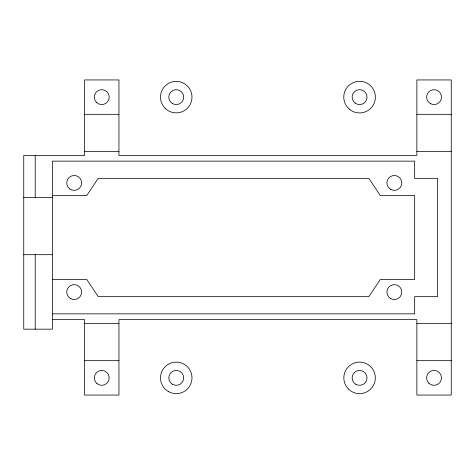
<?xml version="1.0" encoding="UTF-8"?>
<svg xmlns="http://www.w3.org/2000/svg" width="475" height="475" viewBox="0 0 475 475"><rect width="100%" height="100%" fill="white"/><g stroke="black" fill="none" stroke-linecap="round" stroke-linejoin="round"><path stroke-width="0.71" d="M84.568 114.321L118.946 114.321M416.872 114.321L451.25 114.321M84.568 151.561L118.946 151.561M416.872 151.561L451.25 151.561M52.398 195.522L86.771 195.522L98.23 178.333L368.832 178.333L380.291 195.522L414.669 195.522L414.669 279.478L380.291 279.478L368.832 296.667L98.23 296.667L86.771 279.478L52.398 279.478M23.75 197.392L52.398 197.392M23.75 254.689L52.398 254.689M52.398 313.856L414.669 313.856L414.669 296.667L437.588 296.667L437.588 178.333L414.669 178.333L414.669 161.144L52.398 161.144L52.398 329.169L23.75 329.169L23.75 155.414L84.568 155.414L84.568 79.942L118.946 79.942L118.946 155.414L416.872 155.414L416.872 79.942L451.25 79.942L451.25 395.058L416.872 395.058L416.872 319.586L118.946 319.586L118.946 395.058L84.568 395.058L84.568 319.586L52.398 319.586M84.568 323.439L118.946 323.439M416.872 323.439L451.25 323.439M84.568 360.679L118.946 360.679M416.872 360.679L451.25 360.679M35.209 155.414L35.209 197.558M35.209 254.279L35.209 329.169M430.338 103.58A7.446 7.446 0 0 0 441.512 97.132A7.446 7.446 0 0 0 430.338 90.677A7.446 7.446 0 0 0 430.338 103.58M96.526 102.434A7.446 7.446 0 0 0 108.965 99.008A7.446 7.446 0 0 0 99.78 89.947A7.446 7.446 0 0 0 96.526 102.434M96.942 383.551A7.446 7.446 0 0 0 109.084 379.198A7.446 7.446 0 0 0 99.245 370.862A7.446 7.446 0 0 0 96.942 383.551M428.848 383.194A7.446 7.446 0 0 0 441.275 379.721A7.446 7.446 0 0 0 432.06 370.696A7.446 7.446 0 0 0 428.848 383.194M390.616 298.526A7.446 7.446 0 0 0 401.791 292.072A7.446 7.446 0 0 0 390.616 285.623A7.446 7.446 0 0 0 390.616 298.526M70.454 298.526A7.446 7.446 0 0 0 81.629 292.072A7.446 7.446 0 0 0 70.454 285.623A7.446 7.446 0 0 0 70.454 298.526M69.878 189.008A7.446 7.446 0 0 0 81.599 183.611A7.446 7.446 0 0 0 71.066 176.16A7.446 7.446 0 0 0 69.878 189.008M390.616 189.377A7.446 7.446 0 0 0 401.791 182.928A7.446 7.446 0 0 0 390.616 176.474A7.446 7.446 0 0 0 390.616 189.377M172.17 103.372A7.446 7.446 0 0 0 183.677 97.529A7.446 7.446 0 0 0 172.87 90.487A7.446 7.446 0 0 0 172.17 103.372M355.134 103.105A7.446 7.446 0 0 0 366.979 97.992A7.446 7.446 0 0 0 356.624 90.292A7.446 7.446 0 0 0 355.134 103.105M355.858 384.322A7.446 7.446 0 0 0 367.027 377.868A7.446 7.446 0 0 0 355.858 371.42A7.446 7.446 0 0 0 355.858 384.322M172.514 384.322A7.446 7.446 0 0 0 183.688 377.868A7.446 7.446 0 0 0 172.514 371.42A7.446 7.446 0 0 0 172.514 384.322M168.358 391.513A15.758 15.758 0 0 0 191.995 377.868A15.758 15.758 0 0 0 168.358 364.224A15.758 15.758 0 0 0 168.358 391.513M348.454 389.025A15.758 15.758 0 0 0 374.805 381.924A15.758 15.758 0 0 0 355.478 362.657A15.758 15.758 0 0 0 348.454 389.025M349.303 109.149A15.812 15.812 0 0 0 375.125 100.023A15.812 15.812 0 0 0 354.314 82.217A15.812 15.812 0 0 0 349.303 109.149M165.098 108.27A15.758 15.758 0 0 0 191.455 101.205A15.758 15.758 0 0 0 172.158 81.908A15.758 15.758 0 0 0 165.098 108.27"/></g></svg>
